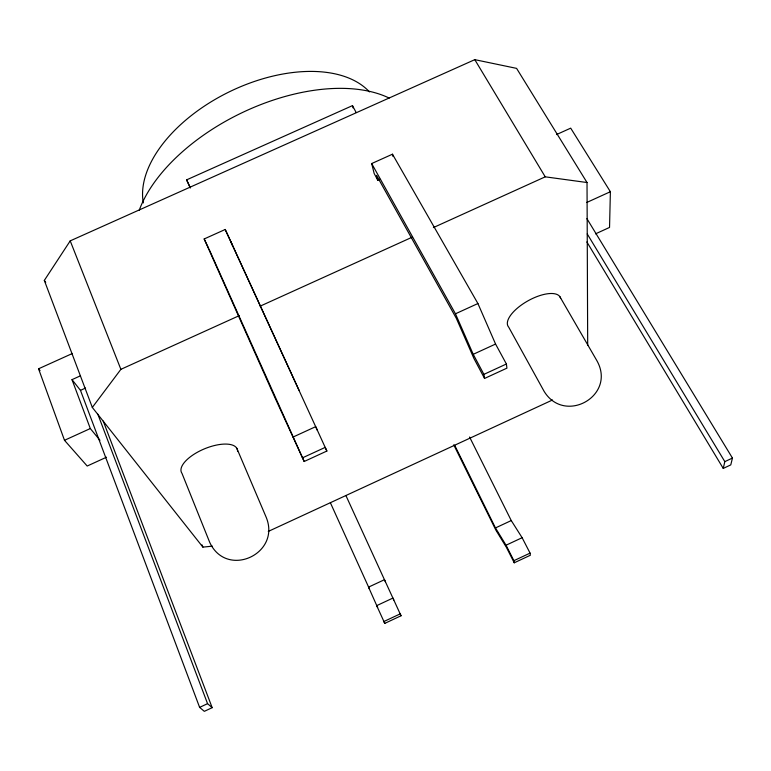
<?xml version="1.0" encoding="UTF-8"?>
<svg xmlns="http://www.w3.org/2000/svg" width="771" height="771" viewBox="0 0 771 771"><rect width="100%" height="100%" fill="white"/><g stroke="black" fill="none" stroke-linecap="round" stroke-linejoin="round"><path stroke-width="1.16" d="M556.489 134.578L570.704 128.15L610.381 191.719L609.543 227.435L595.511 233.854M586.914 218.656L732.45 458.07L730.773 464.894L723.246 468.421L724.827 461.636L587.232 233.931M212.372 546.157L202.908 547.121L92.318 407.425L44.323 280.422L70.219 240.87L474.791 59.656L516.589 68.378L587.02 182.525L587.695 345.408M92.318 407.425L120.883 369.338L239.309 315.618M384.777 623.382L401.026 615.778L400.178 613.889L383.852 621.532L384.777 623.382L376.682 605.649L392.921 598.065L401.026 615.778M453.743 444.828L495.888 530.14L506.422 547.391L514.238 562.791L530.332 555.265L530.062 553.115L522.121 537.705L511.26 520.57L469.587 437.022M103.247 421.082L212.17 707.672L204.325 711.344L199.622 707.383L80.473 390.357L72.011 379.64L80.492 375.795M454.659 445.243L495.474 527.933L511.26 520.57M495.474 527.933L506.046 545.213L522.121 537.705M199.622 707.383L207.563 703.663L212.17 707.672M724.827 461.636L732.45 458.07M514.238 562.791L513.9 560.681L530.062 553.115M268.269 531.421L552.518 399.985M302.386 457.887L325.217 447.382L326.865 451.045L304.179 461.492L274.447 396.593L204.17 238.962L225.219 229.479L317.392 430.411M506.402 363.999L506.923 368.152L484.554 378.445L483.899 374.359L506.402 363.999L495.57 344.049L477.914 303.533L392.468 154.2L371.68 163.558L374.147 173.427L377.761 180.221L379.93 179.248M293.038 437.061L315.705 426.652L326.865 451.045M371.68 163.558L455.459 313.797L473.221 354.313L495.57 344.049M106.504 457.203L87.19 466.031L64.494 440.299L38.55 368.798L72.484 353.455M455.459 313.797L477.914 303.533M64.494 440.299L90.313 428.551L99.97 440.28M586.654 202.522L610.381 191.719M260.145 306.164L412.552 237.025M433.389 227.57L545.232 176.829L587.02 182.525M80.473 390.357L85.552 388.044M190.312 188.028L186.611 179.865L352.472 105.627L356.163 112.508M38.55 368.798L40.044 370.61M44.323 280.422L45.72 282.359M586.856 241.94L723.246 468.421M474.791 59.656L545.232 176.829M559.756 296.517L596.735 360.423C616.877 395.513 564.738 425.168 544.085 391.302L508.677 327.116A29.847 12.413 -29.2 0 1 528.414 300.584A29.847 12.413 -29.2 0 1 560.662 298.493M473.221 354.313L483.899 374.359M484.554 378.445L473.943 358.496L456.297 318.25L376.547 175.345L377.761 180.221M506.046 545.213L513.9 560.681M204.17 238.962L208.555 248.031M186.611 179.865L190.196 187.469M299.023 390.203L225.219 229.479M393.798 600.011L384.469 579.696L368.528 587.126L377.636 607.567M345.909 495.531L385.365 581.691M330.374 502.721L369.502 589.092M230.548 241.14L232.591 245.67M209.008 249.033L304.179 461.492M236.793 448.25L265.87 516.522C282.032 553.539 226.915 579.291 209.741 542.437L181.995 473.384A30.223 12.721 -22.7 0 1 205.761 448.308A30.223 12.721 -22.7 0 1 237.564 451.507M202.021 544.885L202.908 547.121M70.219 240.87L120.883 369.338M97.83 414.162L207.563 703.663M72.011 379.64L90.313 428.551M352.472 105.627L353.06 107.921M392.468 154.2L392.959 156.417M139.223 210.242A153.843 85.774 -26 0 1 248.011 109.945A153.843 85.774 -26 0 1 389.191 98.071M143.31 202.918A127.735 74.18 -26 0 1 228.862 92.048A127.735 74.18 -26 0 1 369.454 91.922"/></g></svg>
